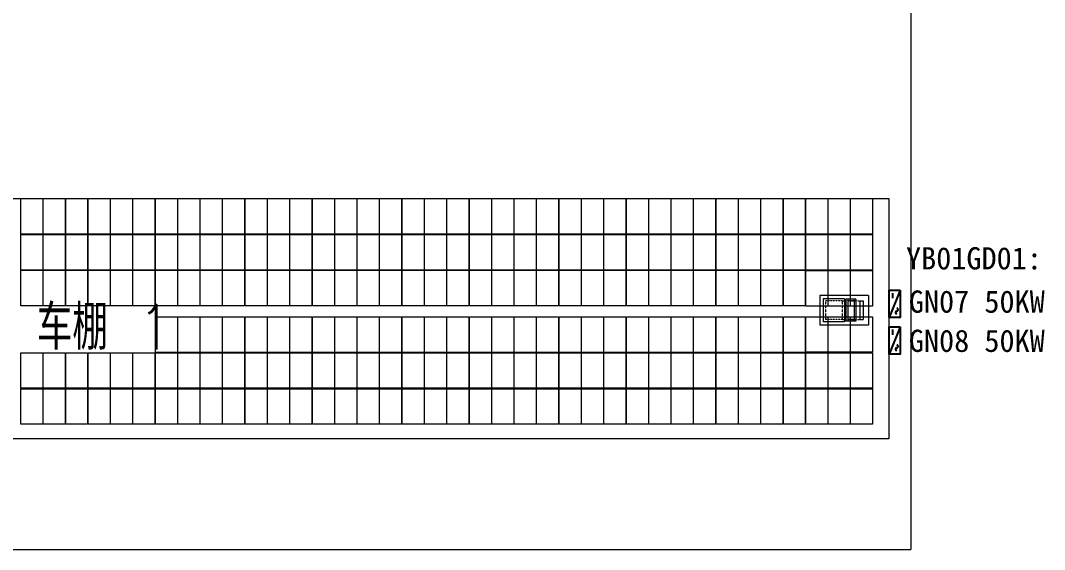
# Model space of a CAD drawing. Header units: millimetres. Extents: x 2511 to 152931, y 805 to 220503.
# Drawn here: x 45398 to 91515, y 108162 to 131969 of the extents above; entities that cross this region are included whole.
import ezdxf

# ---------------------------------------------------------------- set-up
doc = ezdxf.new("R2010")
doc.units = ezdxf.units.MM
doc.linetypes.add('BY_LAYER', pattern=[0])
doc.linetypes.add('DASHED', pattern=[19.05, 12.7, -6.35])
for name, color, linetype in [('A-DOOR', 51, 'Continuous'), ('E_EQPT', 200, 'Continuous'), ('JMD', 6, 'Continuous'), ('PUB_TEXT', 7, 'Continuous'), ('汇流箱逆变器', 7, 'Continuous'), ('组件250', 5, 'Continuous')]:
    doc.layers.add(name, color=color, linetype=linetype)
doc.styles.add('_HZTXT', font='txt.shx', dxfattribs={"width": 0.8, "bigfont": 'hztxt.shx'})
doc.styles.add('系统图文字', font='tssdeng.shx', dxfattribs={"width": 0.5, "bigfont": 'hztxt.shx'})

# ---------------------------------------------------------------- blocks, each defined once
blk = doc.blocks.new('huiliuxiang')
at = {"layer": 'E_EQPT'}
for p, q in [((3233230, -6063851), (3234480, -6064347)), ((3233366, -6064190), (3233601, -6064190))]:
    blk.add_line(p, q, dxfattribs=at)
blk.add_lwpolyline([(3233230, -6063851), (3234480, -6063851), (3234480, -6064347), (3233230, -6064347)], close=True, dxfattribs=at)
for centre, radius, start, end in [((3234128, -6064003), 63.2, 359.2131, 180.7869), ((3234255, -6064003), 63.6, 180.7812, 359.2188)]:
    blk.add_arc(centre, radius, start, end, dxfattribs=at)

msp = doc.modelspace()

# ---------------------------------------------------------------- linework, layer by layer
at = {"layer": 'A-DOOR', "color": 8, "linetype": 'ByBlock', "lineweight": 0}
for p in [(85494.08, 203661.59), (13994.08, 108161.59)]:
    msp.add_line(p, (85494.08, 108161.59), dxfattribs=at)
at = {"layer": 'A-DOOR', "lineweight": 0, "transparency": 33554470}
for p, q in [((60543.43, 122337.8), (60563.43, 122337.8)), ((60543.43, 115397.8), (60563.43, 115397.8)), ((83773.43, 115417.82), (83773.43, 115397.82))]:
    msp.add_line(p, q, dxfattribs=at)
at = {"layer": 'A-DOOR', "linetype": 'ByBlock', "lineweight": 0}
for p, q in [((81403.43, 119600.37), (81403.43, 118260.37)), ((83593.43, 119600.37), (81403.43, 119600.37)), ((83593.43, 119600.37), (83593.43, 119430.37)), ((83193.43, 119350.37), (83343.43, 119350.37)), ((83593.43, 119430.37), (83593.43, 118260.37)), ((60543.43, 118627.8), (60563.43, 118627.8)), ((83593.43, 118260.37), (81403.43, 118260.37)), ((83193.43, 118510.37), (83343.43, 118510.37))]:
    msp.add_line(p, q, dxfattribs=at)
at = {"layer": 'A-DOOR', "color": 2, "linetype": 'BY_LAYER', "lineweight": 0, "ltscale": 0.01}
for p, q in [((82503.43, 119450.37), (81553.43, 119450.37)), ((81553.43, 119450.37), (81553.43, 118410.37)), ((82503.43, 119450.37), (82503.43, 118410.37)), ((83193.43, 119350.37), (83193.43, 118510.37)), ((83343.43, 119350.37), (83343.43, 118510.37)), ((82503.43, 118410.37), (81553.43, 118410.37))]:
    msp.add_line(p, q, dxfattribs=at)
at = {"layer": 'A-DOOR', "color": 2, "linetype": 'DASHED', "lineweight": 0, "ltscale": 0.01}
for p, q in [((82403.43, 119350.37), (81653.43, 119350.37)), ((81653.43, 119350.37), (81653.43, 118510.37)), ((82403.43, 119350.37), (82403.43, 118510.37)), ((82403.43, 119350.37), (83193.43, 119350.37)), ((82653.43, 119350.37), (82653.43, 118510.37)), ((82943.43, 119350.37), (82943.43, 118510.37)), ((82403.43, 118510.37), (81653.43, 118510.37)), ((82403.43, 118510.37), (83193.43, 118510.37))]:
    msp.add_line(p, q, dxfattribs=at)
at = {"layer": 'A-DOOR', "color": 3, "linetype": 'ByBlock', "lineweight": 0}
for p, q in [((83023.43, 119430.37), (82573.43, 119430.37)), ((82573.43, 119430.37), (82573.43, 118430.37)), ((82653.43, 119430.37), (82653.43, 118430.37)), ((82943.43, 119430.37), (82943.43, 118430.37)), ((82943.43, 119430.37), (82943.43, 118430.37)), ((83023.43, 119430.37), (83023.43, 118430.37)), ((83023.43, 118430.37), (82573.43, 118430.37))]:
    msp.add_line(p, q, dxfattribs=at)
at = {"layer": 'A-DOOR', "color": 89, "linetype": 'ByBlock', "lineweight": 0}
for p, q in [((82943.43, 119350.37), (82653.43, 119350.37)), ((82943.43, 118510.37), (82653.43, 118510.37))]:
    msp.add_line(p, q, dxfattribs=at)
at = {"layer": 'JMD', "color": 7, "linetype": 'Continuous', "lineweight": 0, "flags": 128}
msp.add_lwpolyline([(14103.44, 123957.76), (84504.41, 123957.76), (84504.41, 113149.77), (14103.44, 113149.77)], close=True, dxfattribs=at)
at = {"layer": '组件250', "color": 4, "lineweight": 0}
msp.add_line((83773.43, 122357.82), (83773.43, 122337.82), dxfattribs=at)
at = {"layer": '组件250', "color": 4, "lineweight": 0, "transparency": 33554470}
for points in [[(45413.44, 123957.79), (46403.44, 123957.79), (46403.44, 122357.79), (45413.44, 122357.79)], [(46423.44, 123957.79), (47413.44, 123957.79), (47413.44, 122357.79), (46423.44, 122357.79)], [(47433.44, 123957.79), (48423.44, 123957.79), (48423.44, 122357.79), (47433.44, 122357.79)], [(48443.44, 123957.79), (49433.44, 123957.79), (49433.44, 122357.79), (48443.44, 122357.79)], [(49453.44, 123957.79), (50443.44, 123957.79), (50443.44, 122357.79), (49453.44, 122357.79)], [(50463.44, 123957.79), (51453.44, 123957.79), (51453.44, 122357.79), (50463.44, 122357.79)], [(51473.44, 123957.79), (52463.44, 123957.79), (52463.44, 122357.79), (51473.44, 122357.79)], [(52483.44, 123957.79), (53473.44, 123957.79), (53473.44, 122357.79), (52483.44, 122357.79)], [(53493.44, 123957.79), (54483.44, 123957.79), (54483.44, 122357.79), (53493.44, 122357.79)], [(54503.44, 123957.79), (55493.44, 123957.79), (55493.44, 122357.79), (54503.44, 122357.79)], [(55513.44, 123957.8), (56503.44, 123957.8), (56503.44, 122357.8), (55513.44, 122357.8)], [(56523.44, 123957.8), (57513.44, 123957.8), (57513.44, 122357.8), (56523.44, 122357.8)], [(57533.44, 123957.8), (58523.44, 123957.8), (58523.44, 122357.8), (57533.44, 122357.8)], [(58543.44, 123957.8), (59533.44, 123957.8), (59533.44, 122357.8), (58543.44, 122357.8)], [(59553.43, 123957.8), (60543.43, 123957.8), (60543.43, 122357.8), (59553.43, 122357.8)], [(60563.43, 123957.8), (61553.43, 123957.8), (61553.43, 122357.8), (60563.43, 122357.8)], [(61573.43, 123957.8), (62563.43, 123957.8), (62563.43, 122357.8), (61573.43, 122357.8)], [(62583.43, 123957.8), (63573.43, 123957.8), (63573.43, 122357.8), (62583.43, 122357.8)], [(63593.43, 123957.8), (64583.43, 123957.8), (64583.43, 122357.8), (63593.43, 122357.8)], [(64603.43, 123957.8), (65593.43, 123957.8), (65593.43, 122357.8), (64603.43, 122357.8)], [(65613.43, 123957.8), (66603.43, 123957.8), (66603.43, 122357.8), (65613.43, 122357.8)], [(66623.43, 123957.8), (67613.43, 123957.8), (67613.43, 122357.8), (66623.43, 122357.8)], [(67633.43, 123957.8), (68623.43, 123957.8), (68623.43, 122357.8), (67633.43, 122357.8)], [(68643.43, 123957.8), (69633.43, 123957.8), (69633.43, 122357.8), (68643.43, 122357.8)], [(69653.43, 123957.81), (70643.43, 123957.81), (70643.43, 122357.81), (69653.43, 122357.81)], [(70663.43, 123957.81), (71653.43, 123957.81), (71653.43, 122357.81), (70663.43, 122357.81)], [(71673.43, 123957.81), (72663.43, 123957.81), (72663.43, 122357.81), (71673.43, 122357.81)], [(72683.43, 123957.81), (73673.43, 123957.81), (73673.43, 122357.81), (72683.43, 122357.81)], [(73693.43, 123957.81), (74683.43, 123957.81), (74683.43, 122357.81), (73693.43, 122357.81)], [(74703.43, 123957.81), (75693.43, 123957.81), (75693.43, 122357.81), (74703.43, 122357.81)], [(75713.43, 123957.81), (76703.43, 123957.81), (76703.43, 122357.81), (75713.43, 122357.81)], [(76723.43, 123957.81), (77713.43, 123957.81), (77713.43, 122357.81), (76723.43, 122357.81)], [(77733.43, 123957.81), (78723.43, 123957.81), (78723.43, 122357.81), (77733.43, 122357.81)], [(78743.43, 123957.81), (79733.43, 123957.81), (79733.43, 122357.81), (78743.43, 122357.81)], [(79753.43, 123957.82), (80743.43, 123957.82), (80743.43, 122357.82), (79753.43, 122357.82)], [(80763.43, 123957.82), (81753.43, 123957.82), (81753.43, 122357.82), (80763.43, 122357.82)], [(81773.43, 123957.82), (82763.43, 123957.82), (82763.43, 122357.82), (81773.43, 122357.82)], [(82783.43, 123957.82), (83773.43, 123957.82), (83773.43, 122357.82), (82783.43, 122357.82)], [(45413.44, 122337.79), (46403.44, 122337.79), (46403.44, 120737.79), (45413.44, 120737.79)], [(46423.44, 122337.79), (47413.44, 122337.79), (47413.44, 120737.79), (46423.44, 120737.79)], [(47433.44, 122337.79), (48423.44, 122337.79), (48423.44, 120737.79), (47433.44, 120737.79)], [(48443.44, 122337.79), (49433.44, 122337.79), (49433.44, 120737.79), (48443.44, 120737.79)], [(49453.44, 122337.79), (50443.44, 122337.79), (50443.44, 120737.79), (49453.44, 120737.79)], [(50463.44, 122337.79), (51453.44, 122337.79), (51453.44, 120737.79), (50463.44, 120737.79)], [(51473.44, 122337.79), (52463.44, 122337.79), (52463.44, 120737.79), (51473.44, 120737.79)], [(52483.44, 122337.79), (53473.44, 122337.79), (53473.44, 120737.79), (52483.44, 120737.79)], [(53493.44, 122337.79), (54483.44, 122337.79), (54483.44, 120737.79), (53493.44, 120737.79)], [(54503.44, 122337.79), (55493.44, 122337.79), (55493.44, 120737.79), (54503.44, 120737.79)], [(55513.44, 122337.8), (56503.44, 122337.8), (56503.44, 120737.8), (55513.44, 120737.8)], [(56523.44, 122337.8), (57513.44, 122337.8), (57513.44, 120737.8), (56523.44, 120737.8)], [(57533.44, 122337.8), (58523.44, 122337.8), (58523.44, 120737.8), (57533.44, 120737.8)], [(58543.44, 122337.8), (59533.44, 122337.8), (59533.44, 120737.8), (58543.44, 120737.8)], [(59553.43, 122337.8), (60543.43, 122337.8), (60543.43, 120737.8), (59553.43, 120737.8)], [(60563.43, 122337.8), (61553.43, 122337.8), (61553.43, 120737.8), (60563.43, 120737.8)], [(61573.43, 122337.8), (62563.43, 122337.8), (62563.43, 120737.8), (61573.43, 120737.8)], [(62583.43, 122337.8), (63573.43, 122337.8), (63573.43, 120737.8), (62583.43, 120737.8)], [(63593.43, 122337.8), (64583.43, 122337.8), (64583.43, 120737.8), (63593.43, 120737.8)], [(64603.43, 122337.8), (65593.43, 122337.8), (65593.43, 120737.8), (64603.43, 120737.8)], [(65613.43, 122337.8), (66603.43, 122337.8), (66603.43, 120737.8), (65613.43, 120737.8)], [(66623.43, 122337.8), (67613.43, 122337.8), (67613.43, 120737.8), (66623.43, 120737.8)], [(67633.43, 122337.8), (68623.43, 122337.8), (68623.43, 120737.8), (67633.43, 120737.8)], [(68643.43, 122337.8), (69633.43, 122337.8), (69633.43, 120737.8), (68643.43, 120737.8)], [(69653.43, 122337.81), (70643.43, 122337.81), (70643.43, 120737.81), (69653.43, 120737.81)], [(70663.43, 122337.81), (71653.43, 122337.81), (71653.43, 120737.81), (70663.43, 120737.81)], [(71673.43, 122337.81), (72663.43, 122337.81), (72663.43, 120737.81), (71673.43, 120737.81)], [(72683.43, 122337.81), (73673.43, 122337.81), (73673.43, 120737.81), (72683.43, 120737.81)], [(73693.43, 122337.81), (74683.43, 122337.81), (74683.43, 120737.81), (73693.43, 120737.81)], [(74703.43, 122337.81), (75693.43, 122337.81), (75693.43, 120737.81), (74703.43, 120737.81)], [(75713.43, 122337.81), (76703.43, 122337.81), (76703.43, 120737.81), (75713.43, 120737.81)], [(76723.43, 122337.81), (77713.43, 122337.81), (77713.43, 120737.81), (76723.43, 120737.81)], [(77733.43, 122337.81), (78723.43, 122337.81), (78723.43, 120737.81), (77733.43, 120737.81)], [(78743.43, 122337.81), (79733.43, 122337.81), (79733.43, 120737.81), (78743.43, 120737.81)], [(79753.43, 122337.82), (80743.43, 122337.82), (80743.43, 120737.82), (79753.43, 120737.82)], [(80763.43, 122337.82), (81753.43, 122337.82), (81753.43, 120737.82), (80763.43, 120737.82)], [(81773.43, 122337.82), (82763.43, 122337.82), (82763.43, 120737.82), (81773.43, 120737.82)], [(82783.43, 122337.82), (83773.43, 122337.82), (83773.43, 120737.82), (82783.43, 120737.82)], [(45413.44, 120727.78), (46403.44, 120727.78), (46403.44, 119127.78), (45413.44, 119127.78)], [(46423.44, 120727.79), (47413.44, 120727.79), (47413.44, 119127.79), (46423.44, 119127.79)], [(47433.44, 120727.79), (48423.44, 120727.79), (48423.44, 119127.79), (47433.44, 119127.79)], [(48443.44, 120727.79), (49433.44, 120727.79), (49433.44, 119127.79), (48443.44, 119127.79)], [(49453.44, 120727.79), (50443.44, 120727.79), (50443.44, 119127.79), (49453.44, 119127.79)], [(50463.44, 120727.79), (51453.44, 120727.79), (51453.44, 119127.79), (50463.44, 119127.79)], [(51473.44, 120727.79), (52463.44, 120727.79), (52463.44, 119127.79), (51473.44, 119127.79)], [(52483.44, 120727.79), (53473.44, 120727.79), (53473.44, 119127.79), (52483.44, 119127.79)], [(53493.44, 120727.79), (54483.44, 120727.79), (54483.44, 119127.79), (53493.44, 119127.79)], [(54503.44, 120727.79), (55493.44, 120727.79), (55493.44, 119127.79), (54503.44, 119127.79)], [(55513.44, 120727.79), (56503.44, 120727.79), (56503.44, 119127.79), (55513.44, 119127.79)], [(56523.44, 120727.8), (57513.44, 120727.8), (57513.44, 119127.8), (56523.44, 119127.8)], [(57533.44, 120727.8), (58523.44, 120727.8), (58523.44, 119127.8), (57533.44, 119127.8)], [(58543.44, 120727.8), (59533.44, 120727.8), (59533.44, 119127.8), (58543.44, 119127.8)], [(59553.43, 120727.8), (60543.43, 120727.8), (60543.43, 119127.8), (59553.43, 119127.8)], [(60563.43, 120727.8), (61553.43, 120727.8), (61553.43, 119127.8), (60563.43, 119127.8)], [(61573.43, 120727.8), (62563.43, 120727.8), (62563.43, 119127.8), (61573.43, 119127.8)], [(62583.43, 120727.8), (63573.43, 120727.8), (63573.43, 119127.8), (62583.43, 119127.8)], [(63593.43, 120727.8), (64583.43, 120727.8), (64583.43, 119127.8), (63593.43, 119127.8)], [(64603.43, 120727.8), (65593.43, 120727.8), (65593.43, 119127.8), (64603.43, 119127.8)], [(65613.43, 120727.8), (66603.43, 120727.8), (66603.43, 119127.8), (65613.43, 119127.8)], [(66623.43, 120727.8), (67613.43, 120727.8), (67613.43, 119127.8), (66623.43, 119127.8)], [(67633.43, 120727.8), (68623.43, 120727.8), (68623.43, 119127.8), (67633.43, 119127.8)], [(68643.43, 120727.8), (69633.43, 120727.8), (69633.43, 119127.8), (68643.43, 119127.8)], [(69653.43, 120727.8), (70643.43, 120727.8), (70643.43, 119127.8), (69653.43, 119127.8)], [(70663.43, 120727.81), (71653.43, 120727.81), (71653.43, 119127.81), (70663.43, 119127.81)], [(71673.43, 120727.81), (72663.43, 120727.81), (72663.43, 119127.81), (71673.43, 119127.81)], [(72683.43, 120727.81), (73673.43, 120727.81), (73673.43, 119127.81), (72683.43, 119127.81)], [(73693.43, 120727.81), (74683.43, 120727.81), (74683.43, 119127.81), (73693.43, 119127.81)], [(74703.43, 120727.81), (75693.43, 120727.81), (75693.43, 119127.81), (74703.43, 119127.81)], [(75713.43, 120727.81), (76703.43, 120727.81), (76703.43, 119127.81), (75713.43, 119127.81)], [(76723.43, 120727.81), (77713.43, 120727.81), (77713.43, 119127.81), (76723.43, 119127.81)], [(77733.43, 120727.81), (78723.43, 120727.81), (78723.43, 119127.81), (77733.43, 119127.81)], [(78743.43, 120727.81), (79733.43, 120727.81), (79733.43, 119127.81), (78743.43, 119127.81)], [(79753.43, 120727.81), (80743.43, 120727.81), (80743.43, 119127.81), (79753.43, 119127.81)], [(80763.43, 120717.82), (81753.43, 120717.82), (81753.43, 119117.82), (80763.43, 119117.82)], [(81773.43, 120717.82), (82763.43, 120717.82), (82763.43, 119117.82), (81773.43, 119117.82)], [(82783.43, 120717.82), (83773.43, 120717.82), (83773.43, 119117.82), (82783.43, 119117.82)], [(51473.44, 118627.79), (52463.44, 118627.79), (52463.44, 117027.79), (51473.44, 117027.79)], [(52483.44, 118627.79), (53473.44, 118627.79), (53473.44, 117027.79), (52483.44, 117027.79)], [(53493.44, 118627.79), (54483.44, 118627.79), (54483.44, 117027.79), (53493.44, 117027.79)], [(54503.44, 118627.79), (55493.44, 118627.79), (55493.44, 117027.79), (54503.44, 117027.79)], [(55513.44, 118627.8), (56503.44, 118627.8), (56503.44, 117027.8), (55513.44, 117027.8)], [(56523.44, 118627.8), (57513.44, 118627.8), (57513.44, 117027.8), (56523.44, 117027.8)], [(57533.44, 118627.8), (58523.44, 118627.8), (58523.44, 117027.8), (57533.44, 117027.8)], [(58543.44, 118627.8), (59533.44, 118627.8), (59533.44, 117027.8), (58543.44, 117027.8)], [(59553.43, 118627.8), (60543.43, 118627.8), (60543.43, 117027.8), (59553.43, 117027.8)], [(60563.43, 118627.8), (61553.43, 118627.8), (61553.43, 117027.8), (60563.43, 117027.8)], [(61573.43, 118627.8), (62563.43, 118627.8), (62563.43, 117027.8), (61573.43, 117027.8)], [(62583.43, 118627.8), (63573.43, 118627.8), (63573.43, 117027.8), (62583.43, 117027.8)], [(63593.43, 118627.8), (64583.43, 118627.8), (64583.43, 117027.8), (63593.43, 117027.8)], [(64603.43, 118627.8), (65593.43, 118627.8), (65593.43, 117027.8), (64603.43, 117027.8)], [(65613.43, 118627.8), (66603.43, 118627.8), (66603.43, 117027.8), (65613.43, 117027.8)], [(66623.43, 118627.8), (67613.43, 118627.8), (67613.43, 117027.8), (66623.43, 117027.8)], [(67633.43, 118627.8), (68623.43, 118627.8), (68623.43, 117027.8), (67633.43, 117027.8)], [(68643.43, 118627.81), (69633.43, 118627.81), (69633.43, 117027.81), (68643.43, 117027.81)], [(69653.43, 118627.81), (70643.43, 118627.81), (70643.43, 117027.81), (69653.43, 117027.81)], [(70663.43, 118627.81), (71653.43, 118627.81), (71653.43, 117027.81), (70663.43, 117027.81)], [(71673.43, 118627.81), (72663.43, 118627.81), (72663.43, 117027.81), (71673.43, 117027.81)], [(72683.43, 118627.81), (73673.43, 118627.81), (73673.43, 117027.81), (72683.43, 117027.81)], [(73693.43, 118627.81), (74683.43, 118627.81), (74683.43, 117027.81), (73693.43, 117027.81)], [(74703.43, 118627.81), (75693.43, 118627.81), (75693.43, 117027.81), (74703.43, 117027.81)], [(75713.43, 118627.81), (76703.43, 118627.81), (76703.43, 117027.81), (75713.43, 117027.81)], [(76723.43, 118627.81), (77713.43, 118627.81), (77713.43, 117027.81), (76723.43, 117027.81)], [(77733.43, 118627.81), (78723.43, 118627.81), (78723.43, 117027.81), (77733.43, 117027.81)], [(78743.43, 118627.81), (79733.43, 118627.81), (79733.43, 117027.81), (78743.43, 117027.81)], [(79753.43, 118627.82), (80743.43, 118627.82), (80743.43, 117027.82), (79753.43, 117027.82)], [(80763.43, 118637.82), (81753.43, 118637.82), (81753.43, 117037.82), (80763.43, 117037.82)], [(81773.43, 118637.82), (82763.43, 118637.82), (82763.43, 117037.82), (81773.43, 117037.82)], [(82783.43, 118637.82), (83773.43, 118637.82), (83773.43, 117037.82), (82783.43, 117037.82)], [(45413.44, 117017.79), (46403.44, 117017.79), (46403.44, 115417.79), (45413.44, 115417.79)], [(46423.44, 117017.79), (47413.44, 117017.79), (47413.44, 115417.79), (46423.44, 115417.79)], [(47433.44, 117017.79), (48423.44, 117017.79), (48423.44, 115417.79), (47433.44, 115417.79)], [(48443.44, 117017.79), (49433.44, 117017.79), (49433.44, 115417.79), (48443.44, 115417.79)], [(49453.44, 117017.79), (50443.44, 117017.79), (50443.44, 115417.79), (49453.44, 115417.79)], [(50463.44, 117017.79), (51453.44, 117017.79), (51453.44, 115417.79), (50463.44, 115417.79)], [(51473.44, 117017.79), (52463.44, 117017.79), (52463.44, 115417.79), (51473.44, 115417.79)], [(52483.44, 117017.79), (53473.44, 117017.79), (53473.44, 115417.79), (52483.44, 115417.79)], [(53493.44, 117017.79), (54483.44, 117017.79), (54483.44, 115417.79), (53493.44, 115417.79)], [(54503.44, 117017.79), (55493.44, 117017.79), (55493.44, 115417.79), (54503.44, 115417.79)], [(55513.44, 117017.79), (56503.44, 117017.79), (56503.44, 115417.79), (55513.44, 115417.79)], [(56523.44, 117017.8), (57513.44, 117017.8), (57513.44, 115417.8), (56523.44, 115417.8)], [(57533.44, 117017.8), (58523.44, 117017.8), (58523.44, 115417.8), (57533.44, 115417.8)], [(58543.44, 117017.8), (59533.44, 117017.8), (59533.44, 115417.8), (58543.44, 115417.8)], [(59553.43, 117017.8), (60543.43, 117017.8), (60543.43, 115417.8), (59553.43, 115417.8)], [(60563.43, 117017.8), (61553.43, 117017.8), (61553.43, 115417.8), (60563.43, 115417.8)], [(61573.43, 117017.8), (62563.43, 117017.8), (62563.43, 115417.8), (61573.43, 115417.8)], [(62583.43, 117017.8), (63573.43, 117017.8), (63573.43, 115417.8), (62583.43, 115417.8)], [(63593.43, 117017.8), (64583.43, 117017.8), (64583.43, 115417.8), (63593.43, 115417.8)], [(64603.43, 117017.8), (65593.43, 117017.8), (65593.43, 115417.8), (64603.43, 115417.8)], [(65613.43, 117017.8), (66603.43, 117017.8), (66603.43, 115417.8), (65613.43, 115417.8)], [(66623.43, 117017.8), (67613.43, 117017.8), (67613.43, 115417.8), (66623.43, 115417.8)], [(67633.43, 117017.8), (68623.43, 117017.8), (68623.43, 115417.8), (67633.43, 115417.8)], [(68643.43, 117017.8), (69633.43, 117017.8), (69633.43, 115417.8), (68643.43, 115417.8)], [(69653.43, 117017.81), (70643.43, 117017.81), (70643.43, 115417.81), (69653.43, 115417.81)], [(70663.43, 117017.81), (71653.43, 117017.81), (71653.43, 115417.81), (70663.43, 115417.81)], [(71673.43, 117017.81), (72663.43, 117017.81), (72663.43, 115417.81), (71673.43, 115417.81)], [(72683.43, 117017.81), (73673.43, 117017.81), (73673.43, 115417.81), (72683.43, 115417.81)], [(73693.43, 117017.81), (74683.43, 117017.81), (74683.43, 115417.81), (73693.43, 115417.81)], [(74703.43, 117017.81), (75693.43, 117017.81), (75693.43, 115417.81), (74703.43, 115417.81)], [(75713.43, 117017.81), (76703.43, 117017.81), (76703.43, 115417.81), (75713.43, 115417.81)], [(76723.43, 117017.81), (77713.43, 117017.81), (77713.43, 115417.81), (76723.43, 115417.81)], [(77733.43, 117017.81), (78723.43, 117017.81), (78723.43, 115417.81), (77733.43, 115417.81)], [(78743.43, 117017.81), (79733.43, 117017.81), (79733.43, 115417.81), (78743.43, 115417.81)], [(79753.43, 117017.81), (80743.43, 117017.81), (80743.43, 115417.81), (79753.43, 115417.81)], [(80763.43, 117017.82), (81753.43, 117017.82), (81753.43, 115417.82), (80763.43, 115417.82)], [(81773.43, 117017.82), (82763.43, 117017.82), (82763.43, 115417.82), (81773.43, 115417.82)], [(82783.43, 117017.82), (83773.43, 117017.82), (83773.43, 115417.82), (82783.43, 115417.82)], [(45413.44, 115397.79), (46403.44, 115397.79), (46403.44, 113797.79), (45413.44, 113797.79)], [(46423.44, 115397.79), (47413.44, 115397.79), (47413.44, 113797.79), (46423.44, 113797.79)], [(47433.44, 115397.79), (48423.44, 115397.79), (48423.44, 113797.79), (47433.44, 113797.79)], [(48443.44, 115397.79), (49433.44, 115397.79), (49433.44, 113797.79), (48443.44, 113797.79)], [(49453.44, 115397.79), (50443.44, 115397.79), (50443.44, 113797.79), (49453.44, 113797.79)], [(50463.44, 115397.79), (51453.44, 115397.79), (51453.44, 113797.79), (50463.44, 113797.79)], [(51473.44, 115397.79), (52463.44, 115397.79), (52463.44, 113797.79), (51473.44, 113797.79)], [(52483.44, 115397.79), (53473.44, 115397.79), (53473.44, 113797.79), (52483.44, 113797.79)], [(53493.44, 115397.79), (54483.44, 115397.79), (54483.44, 113797.79), (53493.44, 113797.79)], [(54503.44, 115397.79), (55493.44, 115397.79), (55493.44, 113797.79), (54503.44, 113797.79)], [(55513.44, 115397.79), (56503.44, 115397.79), (56503.44, 113797.79), (55513.44, 113797.79)], [(56523.44, 115397.8), (57513.44, 115397.8), (57513.44, 113797.8), (56523.44, 113797.8)], [(57533.44, 115397.8), (58523.44, 115397.8), (58523.44, 113797.8), (57533.44, 113797.8)], [(58543.44, 115397.8), (59533.44, 115397.8), (59533.44, 113797.8), (58543.44, 113797.8)], [(59553.43, 115397.8), (60543.43, 115397.8), (60543.43, 113797.8), (59553.43, 113797.8)], [(60563.43, 115397.8), (61553.43, 115397.8), (61553.43, 113797.8), (60563.43, 113797.8)], [(61573.43, 115397.8), (62563.43, 115397.8), (62563.43, 113797.8), (61573.43, 113797.8)], [(62583.43, 115397.8), (63573.43, 115397.8), (63573.43, 113797.8), (62583.43, 113797.8)], [(63593.43, 115397.8), (64583.43, 115397.8), (64583.43, 113797.8), (63593.43, 113797.8)], [(64603.43, 115397.8), (65593.43, 115397.8), (65593.43, 113797.8), (64603.43, 113797.8)], [(65613.43, 115397.8), (66603.43, 115397.8), (66603.43, 113797.8), (65613.43, 113797.8)], [(66623.43, 115397.8), (67613.43, 115397.8), (67613.43, 113797.8), (66623.43, 113797.8)], [(67633.43, 115397.8), (68623.43, 115397.8), (68623.43, 113797.8), (67633.43, 113797.8)], [(68643.43, 115397.8), (69633.43, 115397.8), (69633.43, 113797.8), (68643.43, 113797.8)], [(69653.43, 115397.81), (70643.43, 115397.81), (70643.43, 113797.81), (69653.43, 113797.81)], [(70663.43, 115397.81), (71653.43, 115397.81), (71653.43, 113797.81), (70663.43, 113797.81)], [(71673.43, 115397.81), (72663.43, 115397.81), (72663.43, 113797.81), (71673.43, 113797.81)], [(72683.43, 115397.81), (73673.43, 115397.81), (73673.43, 113797.81), (72683.43, 113797.81)], [(73693.43, 115397.81), (74683.43, 115397.81), (74683.43, 113797.81), (73693.43, 113797.81)], [(74703.43, 115397.81), (75693.43, 115397.81), (75693.43, 113797.81), (74703.43, 113797.81)], [(75713.43, 115397.81), (76703.43, 115397.81), (76703.43, 113797.81), (75713.43, 113797.81)], [(76723.43, 115397.81), (77713.43, 115397.81), (77713.43, 113797.81), (76723.43, 113797.81)], [(77733.43, 115397.81), (78723.43, 115397.81), (78723.43, 113797.81), (77733.43, 113797.81)], [(78743.43, 115397.81), (79733.43, 115397.81), (79733.43, 113797.81), (78743.43, 113797.81)], [(79753.43, 115397.81), (80743.43, 115397.81), (80743.43, 113797.81), (79753.43, 113797.81)], [(80763.43, 115397.82), (81753.43, 115397.82), (81753.43, 113797.82), (80763.43, 113797.82)], [(81773.43, 115397.82), (82763.43, 115397.82), (82763.43, 113797.82), (81773.43, 113797.82)], [(82783.43, 115397.82), (83773.43, 115397.82), (83773.43, 113797.82), (82783.43, 113797.82)]]:
    msp.add_lwpolyline(points, close=True, dxfattribs=at)

# ---------------------------------------------------------------- block references
at = {"layer": '汇流箱逆变器', "linetype": 'Continuous', "lineweight": 0, "xscale": 0.9834211684281601, "yscale": 0.9834211684281601, "zscale": 0.9834211684281601, "rotation": 270}
for p in [(6048329.4, 3299465.49), (6048329.4, 3297816.21)]:
    msp.add_blockref('huiliuxiang', p, dxfattribs=at)

# ---------------------------------------------------------------- texts
at = {"color": 1, "lineweight": 15, "char_height": 1000, "attachment_point": 1, "style": '系统图文字'}
for s, insert, width in [('{\\fSimHei|b0|i0|c134|p49;\\W1;YB01GD01:}', (85277.26, 121766.71), 7612.945), ('{\\fSimHei|b0|i0|c134|p49;\\W1;GN07 50KW}', (85405.11, 119818.3), 9535.2013), ('{\\fSimHei|b0|i0|c134|p49;\\W1;GN08 50KW}', (85405.11, 118053.95), 9474.8258)]:
    msp.add_mtext(s, dxfattribs=dict(at, insert=insert, width=width))
at = {"layer": 'PUB_TEXT', "lineweight": 0, "style": '_HZTXT', "width": 0.8}
msp.add_text('车棚 1', height=2000, dxfattribs=at).set_placement((46131.66, 117157.96))

doc.saveas('drawing.dxf')
